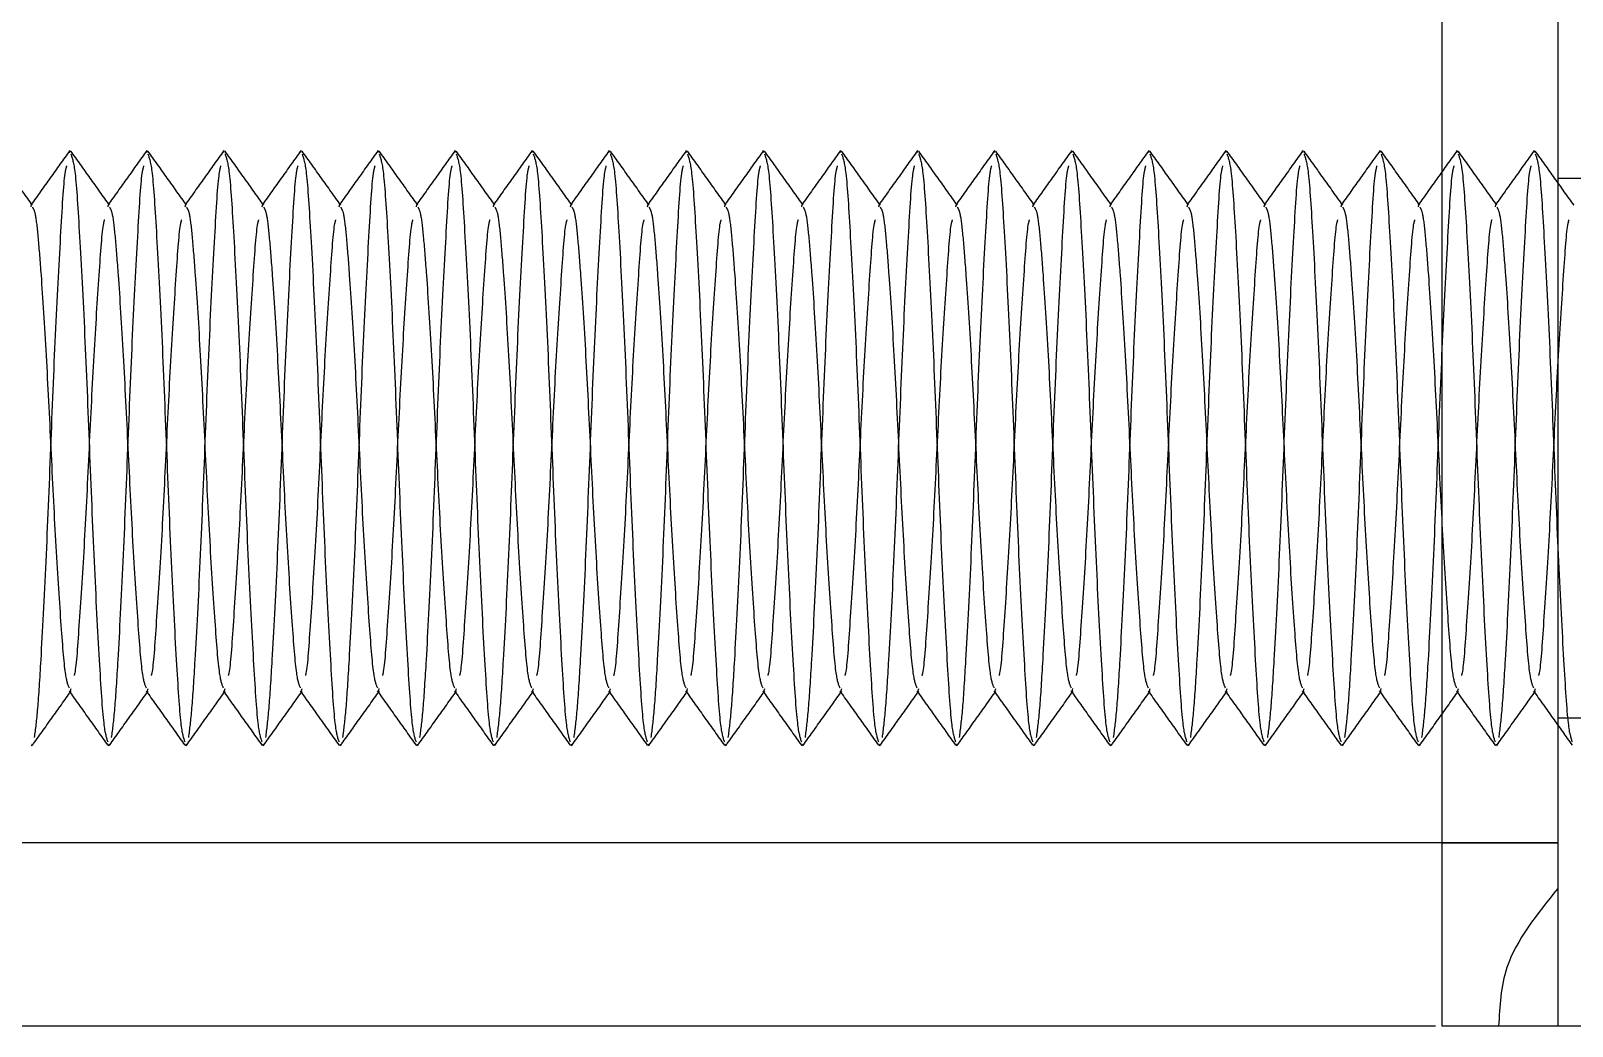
# Model space of a CAD drawing. Header units: metres. Extents: x 0 to 21025, y 0 to 14850.
# Drawn here: x 2880.57 to 2920.56, y 9008.52 to 9034.35 of the extents above; entities that cross this region are included whole.
import ezdxf

# ---------------------------------------------------------------- set-up
doc = ezdxf.new("R2010")
doc.units = ezdxf.units.M
doc.header["$LTSCALE"] = 25
doc.linetypes.add('HIDDEN2', pattern=[4.7625, 3.175, -1.5875])
doc.layers.add('SL4', color=4, linetype='Continuous')
doc.layers.add('ST1', color=7, linetype='HIDDEN2')

msp = doc.modelspace()

# ---------------------------------------------------------------- linework, layer by layer
at = {"layer": 'SL4'}
for p, q in [((2920.193, 9040.269), (2920.193, 9008.519)), ((2917.193, 9013.276), (2917.193, 9035.506)), ((2917.193, 9013.276), (2625.435, 9013.276)), ((2917.193, 9013.276), (2920.193, 9013.276)), ((2917.193, 9008.519), (2917.193, 9013.276)), ((2920.193, 9012.093), (2920.193, 9008.519)), ((2917.018, 9008.519), (2630.193, 9008.519)), ((2920.193, 9008.519), (2918.656, 9008.519)), ((2926.543, 9008.519), (2920.193, 9008.519))]:
    msp.add_line(p, q, dxfattribs=at)
for points, knots in [([(2920.193, 9012.093), (2919.653, 9011.427), (2918.747, 9010.309), (2918.682, 9009.034), (2918.656, 9008.519)], [0, 0, 0, 0, 0.595978, 1, 1, 1, 1]), ([(2918.656, 9008.519), (2918.158, 9008.519), (2917.39, 9008.519), (2917.244, 9008.519), (2917.193, 9008.519)], [0, 0, 0, 0, 0.648144, 1, 1, 1, 1])]:
    msp.add_open_spline(points, degree=3, knots=knots, dxfattribs=at)
at = {"layer": 'ST1'}
for p, q in [((2881.575, 9031.189), (2881.587, 9031.246)), ((2883.575, 9031.189), (2883.587, 9031.246)), ((2885.575, 9031.189), (2885.587, 9031.246)), ((2887.575, 9031.189), (2887.587, 9031.246)), ((2889.575, 9031.189), (2889.587, 9031.246)), ((2891.575, 9031.189), (2891.587, 9031.246)), ((2893.575, 9031.189), (2893.587, 9031.246)), ((2895.575, 9031.189), (2895.587, 9031.246)), ((2897.575, 9031.189), (2897.587, 9031.246)), ((2899.575, 9031.189), (2899.587, 9031.246)), ((2901.575, 9031.189), (2901.587, 9031.246)), ((2903.575, 9031.189), (2903.587, 9031.246)), ((2905.575, 9031.189), (2905.587, 9031.246)), ((2907.575, 9031.189), (2907.587, 9031.246)), ((2909.575, 9031.189), (2909.587, 9031.246)), ((2911.575, 9031.189), (2911.587, 9031.246)), ((2913.575, 9031.189), (2913.587, 9031.246)), ((2915.575, 9031.189), (2915.587, 9031.246)), ((2917.575, 9031.189), (2917.587, 9031.246)), ((2919.575, 9031.189), (2919.587, 9031.246)), ((2926.543, 9030.519), (2920.193, 9030.519)), ((2880.573, 9029.786), (2880.587, 9029.84)), ((2882.573, 9029.786), (2882.587, 9029.84)), ((2884.573, 9029.786), (2884.587, 9029.84)), ((2886.573, 9029.786), (2886.587, 9029.84)), ((2888.573, 9029.786), (2888.587, 9029.84)), ((2890.573, 9029.786), (2890.587, 9029.84)), ((2892.573, 9029.786), (2892.587, 9029.84)), ((2894.573, 9029.786), (2894.587, 9029.84)), ((2896.573, 9029.786), (2896.587, 9029.84)), ((2898.573, 9029.786), (2898.587, 9029.84)), ((2900.573, 9029.786), (2900.587, 9029.84)), ((2902.573, 9029.786), (2902.587, 9029.84)), ((2904.573, 9029.786), (2904.587, 9029.84)), ((2906.573, 9029.786), (2906.587, 9029.84)), ((2908.573, 9029.786), (2908.587, 9029.84)), ((2910.573, 9029.786), (2910.587, 9029.84)), ((2912.573, 9029.786), (2912.587, 9029.84)), ((2914.573, 9029.786), (2914.587, 9029.84)), ((2916.573, 9029.786), (2916.587, 9029.84)), ((2918.573, 9029.786), (2918.587, 9029.84)), ((2881.587, 9017.197), (2881.611, 9017.286)), ((2883.587, 9017.197), (2883.611, 9017.286)), ((2885.587, 9017.197), (2885.611, 9017.286)), ((2887.587, 9017.197), (2887.611, 9017.286)), ((2889.587, 9017.197), (2889.611, 9017.286)), ((2891.587, 9017.197), (2891.611, 9017.286)), ((2893.587, 9017.197), (2893.611, 9017.286)), ((2895.587, 9017.197), (2895.611, 9017.286)), ((2897.587, 9017.197), (2897.611, 9017.286)), ((2899.587, 9017.197), (2899.611, 9017.286)), ((2901.587, 9017.197), (2901.611, 9017.286)), ((2903.587, 9017.197), (2903.611, 9017.286)), ((2905.587, 9017.197), (2905.611, 9017.286)), ((2907.587, 9017.197), (2907.611, 9017.286)), ((2909.587, 9017.197), (2909.611, 9017.286)), ((2911.587, 9017.197), (2911.611, 9017.286)), ((2913.587, 9017.197), (2913.611, 9017.286)), ((2915.587, 9017.197), (2915.611, 9017.286)), ((2917.587, 9017.197), (2917.611, 9017.286)), ((2919.587, 9017.197), (2919.611, 9017.286)), ((2920.193, 9016.519), (2926.543, 9016.519)), ((2880.587, 9015.791), (2880.609, 9015.85)), ((2882.587, 9015.791), (2882.609, 9015.85)), ((2884.587, 9015.791), (2884.609, 9015.85)), ((2886.587, 9015.791), (2886.609, 9015.85)), ((2888.587, 9015.791), (2888.609, 9015.85)), ((2890.587, 9015.791), (2890.609, 9015.85)), ((2892.587, 9015.791), (2892.609, 9015.85)), ((2894.587, 9015.791), (2894.609, 9015.85)), ((2896.587, 9015.791), (2896.609, 9015.85)), ((2898.587, 9015.791), (2898.609, 9015.85)), ((2900.587, 9015.791), (2900.609, 9015.85)), ((2902.587, 9015.791), (2902.609, 9015.85)), ((2904.587, 9015.791), (2904.609, 9015.85)), ((2906.587, 9015.791), (2906.609, 9015.85)), ((2908.587, 9015.791), (2908.609, 9015.85)), ((2910.587, 9015.791), (2910.609, 9015.85)), ((2912.587, 9015.791), (2912.609, 9015.85)), ((2914.587, 9015.791), (2914.609, 9015.85)), ((2916.587, 9015.791), (2916.609, 9015.85)), ((2918.587, 9015.791), (2918.609, 9015.85)), ((2920.193, 9013.276), (2625.435, 9013.276)), ((2920.193, 9013.276), (2917.193, 9013.276))]:
    msp.add_line(p, q, dxfattribs=at)
for points, knots in [([(2880.612, 9029.823), (2880.445, 9030.058), (2880.109, 9030.528), (2879.775, 9030.997), (2879.607, 9031.232)], [0, 0, 0, 0, 0.499908, 1, 1, 1, 1]), ([(2881.575, 9031.241), (2881.408, 9031.006), (2881.074, 9030.537), (2880.739, 9030.068), (2880.572, 9029.833)], [0, 0, 0, 0, 0.5000327, 1, 1, 1, 1]), ([(2882.612, 9029.823), (2882.445, 9030.058), (2882.109, 9030.528), (2881.775, 9030.997), (2881.607, 9031.232)], [0, 0, 0, 0, 0.499908, 1, 1, 1, 1]), ([(2881.607, 9031.155), (2881.644, 9031.049), (2881.724, 9030.823), (2881.831, 9029.101), (2881.967, 9026.562), (2882.087, 9023.519), (2882.208, 9020.475), (2882.344, 9017.937), (2882.45, 9016.227), (2882.528, 9016.001), (2882.564, 9015.898)], [0, 0, 0, 0, 0.111758, 0.239388, 0.372264, 0.501747, 0.63123, 0.764106, 0.891736, 1, 1, 1, 1]), ([(2883.575, 9031.241), (2883.408, 9031.006), (2883.074, 9030.537), (2882.739, 9030.068), (2882.572, 9029.833)], [0, 0, 0, 0, 0.500033, 1, 1, 1, 1]), ([(2884.612, 9029.823), (2884.445, 9030.058), (2884.109, 9030.528), (2883.775, 9030.997), (2883.607, 9031.232)], [0, 0, 0, 0, 0.499908, 1, 1, 1, 1]), ([(2883.607, 9031.155), (2883.644, 9031.049), (2883.724, 9030.823), (2883.831, 9029.101), (2883.967, 9026.562), (2884.087, 9023.519), (2884.208, 9020.475), (2884.344, 9017.937), (2884.45, 9016.227), (2884.528, 9016.001), (2884.564, 9015.898)], [0, 0, 0, 0, 0.111758, 0.239388, 0.372264, 0.501747, 0.63123, 0.764106, 0.891736, 1, 1, 1, 1]), ([(2885.575, 9031.241), (2885.408, 9031.006), (2885.074, 9030.537), (2884.739, 9030.068), (2884.572, 9029.833)], [0, 0, 0, 0, 0.500033, 1, 1, 1, 1]), ([(2886.612, 9029.823), (2886.445, 9030.058), (2886.109, 9030.528), (2885.775, 9030.997), (2885.607, 9031.232)], [0, 0, 0, 0, 0.499908, 1, 1, 1, 1]), ([(2885.607, 9031.155), (2885.644, 9031.049), (2885.724, 9030.823), (2885.831, 9029.101), (2885.967, 9026.562), (2886.087, 9023.519), (2886.208, 9020.475), (2886.344, 9017.937), (2886.45, 9016.227), (2886.528, 9016.001), (2886.564, 9015.898)], [0, 0, 0, 0, 0.111758, 0.239388, 0.372264, 0.501747, 0.63123, 0.764106, 0.891736, 1, 1, 1, 1]), ([(2887.575, 9031.241), (2887.408, 9031.006), (2887.074, 9030.537), (2886.739, 9030.068), (2886.572, 9029.833)], [0, 0, 0, 0, 0.5000327, 1, 1, 1, 1]), ([(2888.612, 9029.823), (2888.445, 9030.058), (2888.109, 9030.528), (2887.775, 9030.997), (2887.607, 9031.232)], [0, 0, 0, 0, 0.499908, 1, 1, 1, 1]), ([(2887.607, 9031.155), (2887.644, 9031.049), (2887.724, 9030.823), (2887.831, 9029.101), (2887.967, 9026.562), (2888.087, 9023.519), (2888.208, 9020.475), (2888.344, 9017.937), (2888.45, 9016.227), (2888.528, 9016.001), (2888.564, 9015.898)], [0, 0, 0, 0, 0.111758, 0.239388, 0.372264, 0.501747, 0.63123, 0.764106, 0.891736, 1, 1, 1, 1]), ([(2889.575, 9031.241), (2889.408, 9031.006), (2889.074, 9030.537), (2888.739, 9030.068), (2888.572, 9029.833)], [0, 0, 0, 0, 0.500033, 1, 1, 1, 1]), ([(2890.612, 9029.823), (2890.445, 9030.058), (2890.109, 9030.528), (2889.775, 9030.997), (2889.607, 9031.232)], [0, 0, 0, 0, 0.499908, 1, 1, 1, 1]), ([(2889.607, 9031.155), (2889.644, 9031.049), (2889.724, 9030.823), (2889.831, 9029.101), (2889.967, 9026.562), (2890.087, 9023.519), (2890.208, 9020.475), (2890.344, 9017.937), (2890.45, 9016.227), (2890.528, 9016.001), (2890.564, 9015.898)], [0, 0, 0, 0, 0.111758, 0.239388, 0.372264, 0.501747, 0.63123, 0.764106, 0.891736, 1, 1, 1, 1]), ([(2891.575, 9031.241), (2891.408, 9031.006), (2891.074, 9030.537), (2890.739, 9030.068), (2890.572, 9029.833)], [0, 0, 0, 0, 0.500033, 1, 1, 1, 1]), ([(2892.612, 9029.823), (2892.445, 9030.058), (2892.109, 9030.528), (2891.775, 9030.997), (2891.607, 9031.232)], [0, 0, 0, 0, 0.499908, 1, 1, 1, 1]), ([(2891.607, 9031.155), (2891.644, 9031.049), (2891.724, 9030.823), (2891.831, 9029.101), (2891.967, 9026.562), (2892.087, 9023.519), (2892.208, 9020.475), (2892.344, 9017.937), (2892.45, 9016.227), (2892.528, 9016.001), (2892.564, 9015.898)], [0, 0, 0, 0, 0.111758, 0.239388, 0.372264, 0.501747, 0.63123, 0.764106, 0.891736, 1, 1, 1, 1]), ([(2893.575, 9031.241), (2893.408, 9031.006), (2893.074, 9030.537), (2892.739, 9030.068), (2892.572, 9029.833)], [0, 0, 0, 0, 0.5000327, 1, 1, 1, 1]), ([(2894.612, 9029.823), (2894.445, 9030.058), (2894.109, 9030.528), (2893.775, 9030.997), (2893.607, 9031.232)], [0, 0, 0, 0, 0.499908, 1, 1, 1, 1]), ([(2893.607, 9031.155), (2893.644, 9031.049), (2893.724, 9030.823), (2893.831, 9029.101), (2893.967, 9026.562), (2894.087, 9023.519), (2894.208, 9020.475), (2894.344, 9017.937), (2894.45, 9016.227), (2894.528, 9016.001), (2894.564, 9015.898)], [0, 0, 0, 0, 0.111758, 0.239388, 0.372264, 0.501747, 0.63123, 0.764106, 0.891736, 1, 1, 1, 1]), ([(2895.575, 9031.241), (2895.408, 9031.006), (2895.074, 9030.537), (2894.739, 9030.068), (2894.572, 9029.833)], [0, 0, 0, 0, 0.500033, 1, 1, 1, 1]), ([(2896.612, 9029.823), (2896.445, 9030.058), (2896.109, 9030.528), (2895.775, 9030.997), (2895.607, 9031.232)], [0, 0, 0, 0, 0.499908, 1, 1, 1, 1]), ([(2895.607, 9031.155), (2895.644, 9031.049), (2895.724, 9030.823), (2895.831, 9029.101), (2895.967, 9026.562), (2896.087, 9023.519), (2896.208, 9020.475), (2896.344, 9017.937), (2896.45, 9016.227), (2896.528, 9016.001), (2896.564, 9015.898)], [0, 0, 0, 0, 0.111758, 0.239388, 0.372264, 0.501747, 0.63123, 0.764106, 0.891736, 1, 1, 1, 1]), ([(2897.575, 9031.241), (2897.408, 9031.006), (2897.074, 9030.537), (2896.739, 9030.068), (2896.572, 9029.833)], [0, 0, 0, 0, 0.500033, 1, 1, 1, 1]), ([(2898.612, 9029.823), (2898.445, 9030.058), (2898.109, 9030.528), (2897.775, 9030.997), (2897.607, 9031.232)], [0, 0, 0, 0, 0.499908, 1, 1, 1, 1]), ([(2897.607, 9031.155), (2897.644, 9031.049), (2897.724, 9030.823), (2897.831, 9029.101), (2897.967, 9026.562), (2898.087, 9023.519), (2898.208, 9020.475), (2898.344, 9017.937), (2898.45, 9016.227), (2898.528, 9016.001), (2898.564, 9015.898)], [0, 0, 0, 0, 0.111758, 0.239388, 0.372264, 0.501747, 0.63123, 0.764106, 0.891736, 1, 1, 1, 1]), ([(2899.575, 9031.241), (2899.408, 9031.006), (2899.074, 9030.537), (2898.739, 9030.068), (2898.572, 9029.833)], [0, 0, 0, 0, 0.5000327, 1, 1, 1, 1]), ([(2900.612, 9029.823), (2900.445, 9030.058), (2900.109, 9030.528), (2899.775, 9030.997), (2899.607, 9031.232)], [0, 0, 0, 0, 0.499908, 1, 1, 1, 1]), ([(2899.607, 9031.155), (2899.644, 9031.049), (2899.724, 9030.823), (2899.831, 9029.101), (2899.967, 9026.562), (2900.087, 9023.519), (2900.208, 9020.475), (2900.344, 9017.937), (2900.45, 9016.227), (2900.528, 9016.001), (2900.564, 9015.898)], [0, 0, 0, 0, 0.111758, 0.239388, 0.372264, 0.501747, 0.63123, 0.764106, 0.891736, 1, 1, 1, 1]), ([(2901.575, 9031.241), (2901.408, 9031.006), (2901.074, 9030.537), (2900.739, 9030.068), (2900.572, 9029.833)], [0, 0, 0, 0, 0.500033, 1, 1, 1, 1]), ([(2902.612, 9029.823), (2902.445, 9030.058), (2902.109, 9030.528), (2901.775, 9030.997), (2901.607, 9031.232)], [0, 0, 0, 0, 0.499908, 1, 1, 1, 1]), ([(2901.607, 9031.155), (2901.644, 9031.049), (2901.724, 9030.823), (2901.831, 9029.101), (2901.967, 9026.562), (2902.087, 9023.519), (2902.208, 9020.475), (2902.344, 9017.937), (2902.45, 9016.227), (2902.528, 9016.001), (2902.564, 9015.898)], [0, 0, 0, 0, 0.111758, 0.239388, 0.372264, 0.501747, 0.63123, 0.764106, 0.891736, 1, 1, 1, 1]), ([(2903.575, 9031.241), (2903.408, 9031.006), (2903.074, 9030.537), (2902.739, 9030.068), (2902.572, 9029.833)], [0, 0, 0, 0, 0.500033, 1, 1, 1, 1]), ([(2904.612, 9029.823), (2904.445, 9030.058), (2904.109, 9030.528), (2903.775, 9030.997), (2903.607, 9031.232)], [0, 0, 0, 0, 0.499908, 1, 1, 1, 1]), ([(2903.607, 9031.155), (2903.644, 9031.049), (2903.724, 9030.823), (2903.831, 9029.101), (2903.967, 9026.562), (2904.087, 9023.519), (2904.208, 9020.475), (2904.344, 9017.937), (2904.45, 9016.227), (2904.528, 9016.001), (2904.564, 9015.898)], [0, 0, 0, 0, 0.111758, 0.239388, 0.372264, 0.501747, 0.63123, 0.764106, 0.891736, 1, 1, 1, 1]), ([(2905.575, 9031.241), (2905.408, 9031.006), (2905.074, 9030.537), (2904.739, 9030.068), (2904.572, 9029.833)], [0, 0, 0, 0, 0.5000327, 1, 1, 1, 1]), ([(2906.612, 9029.823), (2906.445, 9030.058), (2906.109, 9030.528), (2905.775, 9030.997), (2905.607, 9031.232)], [0, 0, 0, 0, 0.4999079, 1, 1, 1, 1]), ([(2905.607, 9031.155), (2905.644, 9031.049), (2905.724, 9030.823), (2905.831, 9029.101), (2905.967, 9026.562), (2906.087, 9023.519), (2906.208, 9020.475), (2906.344, 9017.937), (2906.45, 9016.227), (2906.528, 9016.001), (2906.564, 9015.898)], [0, 0, 0, 0, 0.111758, 0.239388, 0.372264, 0.501747, 0.63123, 0.764106, 0.891736, 1, 1, 1, 1]), ([(2907.575, 9031.241), (2907.408, 9031.006), (2907.074, 9030.537), (2906.739, 9030.068), (2906.572, 9029.833)], [0, 0, 0, 0, 0.500033, 1, 1, 1, 1]), ([(2908.612, 9029.823), (2908.445, 9030.058), (2908.109, 9030.528), (2907.775, 9030.997), (2907.607, 9031.232)], [0, 0, 0, 0, 0.499908, 1, 1, 1, 1]), ([(2907.607, 9031.155), (2907.644, 9031.049), (2907.724, 9030.823), (2907.831, 9029.101), (2907.967, 9026.562), (2908.087, 9023.519), (2908.208, 9020.475), (2908.344, 9017.937), (2908.45, 9016.227), (2908.528, 9016.001), (2908.564, 9015.898)], [0, 0, 0, 0, 0.111758, 0.239388, 0.372264, 0.501747, 0.63123, 0.764106, 0.891736, 1, 1, 1, 1]), ([(2909.575, 9031.241), (2909.408, 9031.006), (2909.074, 9030.537), (2908.739, 9030.068), (2908.572, 9029.833)], [0, 0, 0, 0, 0.5000327, 1, 1, 1, 1]), ([(2910.612, 9029.823), (2910.445, 9030.058), (2910.109, 9030.528), (2909.775, 9030.997), (2909.607, 9031.232)], [0, 0, 0, 0, 0.4999079, 1, 1, 1, 1]), ([(2909.607, 9031.155), (2909.644, 9031.049), (2909.724, 9030.823), (2909.831, 9029.101), (2909.967, 9026.562), (2910.087, 9023.519), (2910.208, 9020.475), (2910.344, 9017.937), (2910.45, 9016.227), (2910.528, 9016.001), (2910.564, 9015.898)], [0, 0, 0, 0, 0.1117583, 0.2393882, 0.3722641, 0.5017472, 0.6312302, 0.7641061, 0.891736, 1, 1, 1, 1]), ([(2911.575, 9031.241), (2911.408, 9031.006), (2911.074, 9030.537), (2910.739, 9030.068), (2910.572, 9029.833)], [0, 0, 0, 0, 0.500033, 1, 1, 1, 1]), ([(2912.612, 9029.823), (2912.445, 9030.058), (2912.109, 9030.528), (2911.775, 9030.997), (2911.607, 9031.232)], [0, 0, 0, 0, 0.499908, 1, 1, 1, 1]), ([(2911.607, 9031.155), (2911.644, 9031.049), (2911.724, 9030.823), (2911.831, 9029.101), (2911.967, 9026.562), (2912.087, 9023.519), (2912.208, 9020.475), (2912.344, 9017.937), (2912.45, 9016.227), (2912.528, 9016.001), (2912.564, 9015.898)], [0, 0, 0, 0, 0.111758, 0.239388, 0.372264, 0.501747, 0.63123, 0.764106, 0.891736, 1, 1, 1, 1]), ([(2913.575, 9031.241), (2913.408, 9031.006), (2913.074, 9030.537), (2912.739, 9030.068), (2912.572, 9029.833)], [0, 0, 0, 0, 0.5000327, 1, 1, 1, 1]), ([(2914.612, 9029.823), (2914.445, 9030.058), (2914.109, 9030.528), (2913.775, 9030.997), (2913.607, 9031.232)], [0, 0, 0, 0, 0.499908, 1, 1, 1, 1]), ([(2913.607, 9031.155), (2913.644, 9031.049), (2913.724, 9030.823), (2913.831, 9029.101), (2913.967, 9026.562), (2914.087, 9023.519), (2914.208, 9020.475), (2914.344, 9017.937), (2914.45, 9016.227), (2914.528, 9016.001), (2914.564, 9015.898)], [0, 0, 0, 0, 0.111758, 0.239388, 0.372264, 0.501747, 0.63123, 0.764106, 0.891736, 1, 1, 1, 1]), ([(2915.575, 9031.241), (2915.408, 9031.006), (2915.074, 9030.537), (2914.739, 9030.068), (2914.572, 9029.833)], [0, 0, 0, 0, 0.500033, 1, 1, 1, 1]), ([(2916.612, 9029.823), (2916.445, 9030.058), (2916.109, 9030.528), (2915.775, 9030.997), (2915.607, 9031.232)], [0, 0, 0, 0, 0.499908, 1, 1, 1, 1]), ([(2915.607, 9031.155), (2915.644, 9031.049), (2915.724, 9030.823), (2915.831, 9029.101), (2915.967, 9026.562), (2916.087, 9023.519), (2916.208, 9020.475), (2916.344, 9017.937), (2916.45, 9016.227), (2916.528, 9016.001), (2916.564, 9015.898)], [0, 0, 0, 0, 0.111758, 0.239388, 0.372264, 0.501747, 0.63123, 0.764106, 0.891736, 1, 1, 1, 1]), ([(2917.575, 9031.241), (2917.408, 9031.006), (2917.074, 9030.537), (2916.739, 9030.068), (2916.572, 9029.833)], [0, 0, 0, 0, 0.5000327, 1, 1, 1, 1]), ([(2918.612, 9029.823), (2918.445, 9030.058), (2918.109, 9030.528), (2917.775, 9030.997), (2917.607, 9031.232)], [0, 0, 0, 0, 0.499908, 1, 1, 1, 1]), ([(2917.607, 9031.155), (2917.644, 9031.049), (2917.724, 9030.823), (2917.831, 9029.101), (2917.967, 9026.562), (2918.087, 9023.519), (2918.208, 9020.475), (2918.344, 9017.937), (2918.45, 9016.227), (2918.528, 9016.001), (2918.564, 9015.898)], [0, 0, 0, 0, 0.111758, 0.239388, 0.372264, 0.501747, 0.63123, 0.764106, 0.891736, 1, 1, 1, 1]), ([(2919.575, 9031.241), (2919.408, 9031.006), (2919.074, 9030.537), (2918.739, 9030.068), (2918.572, 9029.833)], [0, 0, 0, 0, 0.500033, 1, 1, 1, 1]), ([(2920.612, 9029.823), (2920.445, 9030.058), (2920.109, 9030.528), (2919.775, 9030.997), (2919.607, 9031.232)], [0, 0, 0, 0, 0.499908, 1, 1, 1, 1]), ([(2919.607, 9031.155), (2919.644, 9031.049), (2919.724, 9030.823), (2919.831, 9029.101), (2919.967, 9026.562), (2920.087, 9023.519), (2920.208, 9020.475), (2920.344, 9017.937), (2920.45, 9016.227), (2920.528, 9016.001), (2920.564, 9015.898)], [0, 0, 0, 0, 0.111758, 0.239388, 0.372264, 0.501747, 0.63123, 0.764106, 0.891736, 1, 1, 1, 1]), ([(2880.666, 9016.009), (2880.694, 9016.228), (2880.751, 9016.666), (2880.844, 9018.17), (2880.967, 9020.479), (2881.087, 9023.516), (2881.208, 9026.57), (2881.345, 9029.071), (2881.431, 9030.589), (2881.487, 9030.794), (2881.502, 9030.847)], [0, 0, 0, 0, 0.103388, 0.206233, 0.357671, 0.505243, 0.652814, 0.804253, 0.949712, 1, 1, 1, 1]), ([(2882.666, 9016.009), (2882.694, 9016.228), (2882.751, 9016.666), (2882.844, 9018.17), (2882.967, 9020.479), (2883.087, 9023.516), (2883.208, 9026.57), (2883.345, 9029.071), (2883.431, 9030.589), (2883.487, 9030.794), (2883.502, 9030.847)], [0, 0, 0, 0, 0.103388, 0.206233, 0.357671, 0.505243, 0.652814, 0.804253, 0.949712, 1, 1, 1, 1]), ([(2884.666, 9016.009), (2884.694, 9016.228), (2884.751, 9016.666), (2884.844, 9018.17), (2884.967, 9020.479), (2885.087, 9023.516), (2885.208, 9026.57), (2885.345, 9029.071), (2885.431, 9030.589), (2885.487, 9030.794), (2885.502, 9030.847)], [0, 0, 0, 0, 0.103388, 0.206233, 0.357671, 0.505243, 0.652814, 0.804253, 0.949712, 1, 1, 1, 1]), ([(2886.666, 9016.009), (2886.694, 9016.228), (2886.751, 9016.666), (2886.844, 9018.17), (2886.967, 9020.479), (2887.087, 9023.516), (2887.208, 9026.57), (2887.345, 9029.071), (2887.431, 9030.589), (2887.487, 9030.794), (2887.502, 9030.847)], [0, 0, 0, 0, 0.103388, 0.206233, 0.357671, 0.505243, 0.652814, 0.804253, 0.949712, 1, 1, 1, 1]), ([(2888.666, 9016.009), (2888.694, 9016.228), (2888.751, 9016.666), (2888.844, 9018.17), (2888.967, 9020.479), (2889.087, 9023.516), (2889.208, 9026.57), (2889.345, 9029.071), (2889.431, 9030.589), (2889.487, 9030.794), (2889.502, 9030.847)], [0, 0, 0, 0, 0.103388, 0.206233, 0.357671, 0.505243, 0.652814, 0.804253, 0.949712, 1, 1, 1, 1]), ([(2890.666, 9016.009), (2890.694, 9016.228), (2890.751, 9016.666), (2890.844, 9018.17), (2890.967, 9020.479), (2891.087, 9023.516), (2891.208, 9026.57), (2891.345, 9029.071), (2891.431, 9030.589), (2891.487, 9030.794), (2891.502, 9030.847)], [0, 0, 0, 0, 0.103388, 0.206233, 0.357671, 0.505243, 0.652814, 0.804253, 0.949712, 1, 1, 1, 1]), ([(2892.666, 9016.009), (2892.694, 9016.228), (2892.751, 9016.666), (2892.844, 9018.17), (2892.967, 9020.479), (2893.087, 9023.516), (2893.208, 9026.57), (2893.345, 9029.071), (2893.431, 9030.589), (2893.487, 9030.794), (2893.502, 9030.847)], [0, 0, 0, 0, 0.103388, 0.206233, 0.357671, 0.505243, 0.652814, 0.804253, 0.949712, 1, 1, 1, 1]), ([(2894.666, 9016.009), (2894.694, 9016.228), (2894.751, 9016.666), (2894.844, 9018.17), (2894.967, 9020.479), (2895.087, 9023.516), (2895.208, 9026.57), (2895.345, 9029.071), (2895.431, 9030.589), (2895.487, 9030.794), (2895.502, 9030.847)], [0, 0, 0, 0, 0.103388, 0.206233, 0.357671, 0.505243, 0.652814, 0.804253, 0.949712, 1, 1, 1, 1]), ([(2896.666, 9016.009), (2896.694, 9016.228), (2896.751, 9016.666), (2896.844, 9018.17), (2896.967, 9020.479), (2897.087, 9023.516), (2897.208, 9026.57), (2897.345, 9029.071), (2897.431, 9030.589), (2897.487, 9030.794), (2897.502, 9030.847)], [0, 0, 0, 0, 0.103388, 0.206233, 0.357671, 0.505243, 0.652814, 0.804253, 0.949712, 1, 1, 1, 1]), ([(2898.666, 9016.009), (2898.694, 9016.228), (2898.751, 9016.666), (2898.844, 9018.17), (2898.967, 9020.479), (2899.087, 9023.516), (2899.208, 9026.57), (2899.345, 9029.071), (2899.431, 9030.589), (2899.487, 9030.794), (2899.502, 9030.847)], [0, 0, 0, 0, 0.103388, 0.206233, 0.357671, 0.505243, 0.652814, 0.804253, 0.949712, 1, 1, 1, 1]), ([(2900.666, 9016.009), (2900.694, 9016.228), (2900.751, 9016.666), (2900.844, 9018.17), (2900.967, 9020.479), (2901.087, 9023.516), (2901.208, 9026.57), (2901.345, 9029.071), (2901.431, 9030.589), (2901.487, 9030.794), (2901.502, 9030.847)], [0, 0, 0, 0, 0.103388, 0.206233, 0.357671, 0.505243, 0.652814, 0.804253, 0.949712, 1, 1, 1, 1]), ([(2902.666, 9016.009), (2902.694, 9016.228), (2902.751, 9016.666), (2902.844, 9018.17), (2902.967, 9020.479), (2903.087, 9023.516), (2903.208, 9026.57), (2903.345, 9029.071), (2903.431, 9030.589), (2903.487, 9030.794), (2903.502, 9030.847)], [0, 0, 0, 0, 0.103388, 0.206233, 0.357671, 0.505243, 0.652814, 0.804253, 0.949712, 1, 1, 1, 1]), ([(2904.666, 9016.009), (2904.694, 9016.228), (2904.751, 9016.666), (2904.844, 9018.17), (2904.967, 9020.479), (2905.087, 9023.516), (2905.208, 9026.57), (2905.345, 9029.071), (2905.431, 9030.589), (2905.487, 9030.794), (2905.502, 9030.847)], [0, 0, 0, 0, 0.103388, 0.206233, 0.357671, 0.505243, 0.652814, 0.804253, 0.949712, 1, 1, 1, 1]), ([(2906.666, 9016.009), (2906.694, 9016.228), (2906.751, 9016.666), (2906.844, 9018.17), (2906.967, 9020.479), (2907.087, 9023.516), (2907.208, 9026.57), (2907.345, 9029.071), (2907.431, 9030.589), (2907.487, 9030.794), (2907.502, 9030.847)], [0, 0, 0, 0, 0.103388, 0.206233, 0.357671, 0.505243, 0.652814, 0.804253, 0.949712, 1, 1, 1, 1]), ([(2908.666, 9016.009), (2908.694, 9016.228), (2908.751, 9016.666), (2908.844, 9018.17), (2908.967, 9020.479), (2909.087, 9023.516), (2909.208, 9026.57), (2909.345, 9029.071), (2909.431, 9030.589), (2909.487, 9030.794), (2909.502, 9030.847)], [0, 0, 0, 0, 0.103388, 0.206233, 0.357671, 0.505243, 0.652814, 0.804253, 0.949712, 1, 1, 1, 1]), ([(2910.666, 9016.009), (2910.694, 9016.228), (2910.751, 9016.666), (2910.844, 9018.17), (2910.967, 9020.479), (2911.087, 9023.516), (2911.208, 9026.57), (2911.345, 9029.071), (2911.431, 9030.589), (2911.487, 9030.794), (2911.502, 9030.847)], [0, 0, 0, 0, 0.103388, 0.206233, 0.357671, 0.505243, 0.652814, 0.804253, 0.949712, 1, 1, 1, 1]), ([(2912.666, 9016.009), (2912.694, 9016.228), (2912.751, 9016.666), (2912.844, 9018.17), (2912.967, 9020.479), (2913.087, 9023.516), (2913.208, 9026.57), (2913.345, 9029.071), (2913.431, 9030.589), (2913.487, 9030.794), (2913.502, 9030.847)], [0, 0, 0, 0, 0.103388, 0.206233, 0.357671, 0.505243, 0.652814, 0.804253, 0.949712, 1, 1, 1, 1]), ([(2914.666, 9016.009), (2914.694, 9016.228), (2914.751, 9016.666), (2914.844, 9018.17), (2914.967, 9020.479), (2915.087, 9023.516), (2915.208, 9026.57), (2915.345, 9029.071), (2915.431, 9030.589), (2915.487, 9030.794), (2915.502, 9030.847)], [0, 0, 0, 0, 0.103388, 0.206233, 0.357671, 0.505243, 0.652814, 0.804253, 0.949712, 1, 1, 1, 1]), ([(2916.666, 9016.009), (2916.694, 9016.228), (2916.751, 9016.666), (2916.844, 9018.17), (2916.967, 9020.479), (2917.087, 9023.516), (2917.208, 9026.57), (2917.345, 9029.071), (2917.431, 9030.589), (2917.487, 9030.794), (2917.502, 9030.847)], [0, 0, 0, 0, 0.103388, 0.206233, 0.357671, 0.505243, 0.652814, 0.804253, 0.949712, 1, 1, 1, 1]), ([(2918.666, 9016.009), (2918.694, 9016.228), (2918.751, 9016.666), (2918.844, 9018.17), (2918.967, 9020.479), (2919.087, 9023.516), (2919.208, 9026.57), (2919.345, 9029.071), (2919.431, 9030.589), (2919.487, 9030.794), (2919.502, 9030.847)], [0, 0, 0, 0, 0.103388, 0.206233, 0.357671, 0.505243, 0.652814, 0.804253, 0.949712, 1, 1, 1, 1]), ([(2880.611, 9029.775), (2880.635, 9029.733), (2880.687, 9029.645), (2880.757, 9029.005), (2880.847, 9027.863), (2880.967, 9026.002), (2881.087, 9023.52), (2881.208, 9021.028), (2881.344, 9018.954), (2881.449, 9017.564), (2881.526, 9017.381), (2881.561, 9017.299)], [0, 0, 0, 0, 0.072607, 0.155069, 0.237884, 0.371691, 0.502076, 0.632461, 0.766268, 0.894784, 1, 1, 1, 1]), ([(2882.611, 9029.775), (2882.635, 9029.733), (2882.687, 9029.645), (2882.757, 9029.005), (2882.847, 9027.863), (2882.967, 9026.002), (2883.087, 9023.52), (2883.208, 9021.028), (2883.344, 9018.954), (2883.449, 9017.564), (2883.526, 9017.381), (2883.561, 9017.299)], [0, 0, 0, 0, 0.072607, 0.155069, 0.237884, 0.371691, 0.502076, 0.632461, 0.766268, 0.894784, 1, 1, 1, 1]), ([(2884.611, 9029.775), (2884.635, 9029.733), (2884.687, 9029.645), (2884.757, 9029.005), (2884.847, 9027.863), (2884.967, 9026.002), (2885.087, 9023.52), (2885.208, 9021.028), (2885.344, 9018.954), (2885.449, 9017.564), (2885.526, 9017.381), (2885.561, 9017.299)], [0, 0, 0, 0, 0.072607, 0.155069, 0.237884, 0.371691, 0.502076, 0.632461, 0.766268, 0.894784, 1, 1, 1, 1]), ([(2886.611, 9029.775), (2886.635, 9029.733), (2886.687, 9029.645), (2886.757, 9029.005), (2886.847, 9027.863), (2886.967, 9026.002), (2887.087, 9023.52), (2887.208, 9021.028), (2887.344, 9018.954), (2887.449, 9017.564), (2887.526, 9017.381), (2887.561, 9017.299)], [0, 0, 0, 0, 0.072607, 0.155069, 0.237884, 0.371691, 0.502076, 0.632461, 0.766268, 0.894784, 1, 1, 1, 1]), ([(2888.611, 9029.775), (2888.635, 9029.733), (2888.687, 9029.645), (2888.757, 9029.005), (2888.847, 9027.863), (2888.967, 9026.002), (2889.087, 9023.52), (2889.208, 9021.028), (2889.344, 9018.954), (2889.449, 9017.564), (2889.526, 9017.381), (2889.561, 9017.299)], [0, 0, 0, 0, 0.072607, 0.155069, 0.237884, 0.371691, 0.502076, 0.632461, 0.766268, 0.894784, 1, 1, 1, 1]), ([(2890.611, 9029.775), (2890.635, 9029.733), (2890.687, 9029.645), (2890.757, 9029.005), (2890.847, 9027.863), (2890.967, 9026.002), (2891.087, 9023.52), (2891.208, 9021.028), (2891.344, 9018.954), (2891.449, 9017.564), (2891.526, 9017.381), (2891.561, 9017.299)], [0, 0, 0, 0, 0.072607, 0.155069, 0.237884, 0.371691, 0.502076, 0.632461, 0.766268, 0.894784, 1, 1, 1, 1]), ([(2892.611, 9029.775), (2892.635, 9029.733), (2892.687, 9029.645), (2892.757, 9029.005), (2892.847, 9027.863), (2892.967, 9026.002), (2893.087, 9023.52), (2893.208, 9021.028), (2893.344, 9018.954), (2893.449, 9017.564), (2893.526, 9017.381), (2893.561, 9017.299)], [0, 0, 0, 0, 0.072607, 0.155069, 0.237884, 0.371691, 0.502076, 0.632461, 0.766268, 0.894784, 1, 1, 1, 1]), ([(2894.611, 9029.775), (2894.635, 9029.733), (2894.687, 9029.645), (2894.757, 9029.005), (2894.847, 9027.863), (2894.967, 9026.002), (2895.087, 9023.52), (2895.208, 9021.028), (2895.344, 9018.954), (2895.449, 9017.564), (2895.526, 9017.381), (2895.561, 9017.299)], [0, 0, 0, 0, 0.072607, 0.155069, 0.237884, 0.371691, 0.502076, 0.632461, 0.766268, 0.894784, 1, 1, 1, 1]), ([(2896.611, 9029.775), (2896.635, 9029.733), (2896.687, 9029.645), (2896.757, 9029.005), (2896.847, 9027.863), (2896.967, 9026.002), (2897.087, 9023.52), (2897.208, 9021.028), (2897.344, 9018.954), (2897.449, 9017.564), (2897.526, 9017.381), (2897.561, 9017.299)], [0, 0, 0, 0, 0.072607, 0.155069, 0.237884, 0.371691, 0.502076, 0.632461, 0.766268, 0.894784, 1, 1, 1, 1]), ([(2898.611, 9029.775), (2898.635, 9029.733), (2898.687, 9029.645), (2898.757, 9029.005), (2898.847, 9027.863), (2898.967, 9026.002), (2899.087, 9023.52), (2899.208, 9021.028), (2899.344, 9018.954), (2899.449, 9017.564), (2899.526, 9017.381), (2899.561, 9017.299)], [0, 0, 0, 0, 0.072607, 0.155069, 0.237884, 0.371691, 0.502076, 0.632461, 0.766268, 0.894784, 1, 1, 1, 1]), ([(2900.611, 9029.775), (2900.635, 9029.733), (2900.687, 9029.645), (2900.757, 9029.005), (2900.847, 9027.863), (2900.967, 9026.002), (2901.087, 9023.52), (2901.208, 9021.028), (2901.344, 9018.954), (2901.449, 9017.564), (2901.526, 9017.381), (2901.561, 9017.299)], [0, 0, 0, 0, 0.072607, 0.155069, 0.237884, 0.371691, 0.502076, 0.632461, 0.766268, 0.894784, 1, 1, 1, 1]), ([(2902.611, 9029.775), (2902.635, 9029.733), (2902.687, 9029.645), (2902.757, 9029.005), (2902.847, 9027.863), (2902.967, 9026.002), (2903.087, 9023.52), (2903.208, 9021.028), (2903.344, 9018.954), (2903.449, 9017.564), (2903.526, 9017.381), (2903.561, 9017.299)], [0, 0, 0, 0, 0.072607, 0.155069, 0.237884, 0.371691, 0.502076, 0.632461, 0.766268, 0.894784, 1, 1, 1, 1]), ([(2904.611, 9029.775), (2904.635, 9029.733), (2904.687, 9029.645), (2904.757, 9029.005), (2904.847, 9027.863), (2904.967, 9026.002), (2905.087, 9023.52), (2905.208, 9021.028), (2905.344, 9018.954), (2905.449, 9017.564), (2905.526, 9017.381), (2905.561, 9017.299)], [0, 0, 0, 0, 0.072607, 0.155069, 0.237884, 0.371691, 0.502076, 0.632461, 0.766268, 0.894784, 1, 1, 1, 1]), ([(2906.611, 9029.775), (2906.635, 9029.733), (2906.687, 9029.645), (2906.757, 9029.005), (2906.847, 9027.863), (2906.967, 9026.002), (2907.087, 9023.52), (2907.208, 9021.028), (2907.344, 9018.954), (2907.449, 9017.564), (2907.526, 9017.381), (2907.561, 9017.299)], [0, 0, 0, 0, 0.072607, 0.155069, 0.237884, 0.371691, 0.502076, 0.632461, 0.766268, 0.894784, 1, 1, 1, 1]), ([(2908.611, 9029.775), (2908.635, 9029.733), (2908.687, 9029.645), (2908.757, 9029.005), (2908.847, 9027.863), (2908.967, 9026.002), (2909.087, 9023.52), (2909.208, 9021.028), (2909.344, 9018.954), (2909.449, 9017.564), (2909.526, 9017.381), (2909.561, 9017.299)], [0, 0, 0, 0, 0.072607, 0.155069, 0.237884, 0.371691, 0.502076, 0.632461, 0.766268, 0.894784, 1, 1, 1, 1]), ([(2910.611, 9029.775), (2910.635, 9029.733), (2910.687, 9029.645), (2910.757, 9029.005), (2910.847, 9027.863), (2910.967, 9026.002), (2911.087, 9023.52), (2911.208, 9021.028), (2911.344, 9018.954), (2911.449, 9017.564), (2911.526, 9017.381), (2911.561, 9017.299)], [0, 0, 0, 0, 0.072607, 0.155069, 0.237884, 0.371691, 0.502076, 0.632461, 0.766268, 0.894784, 1, 1, 1, 1]), ([(2912.611, 9029.775), (2912.635, 9029.733), (2912.687, 9029.645), (2912.757, 9029.005), (2912.847, 9027.863), (2912.967, 9026.002), (2913.087, 9023.52), (2913.208, 9021.028), (2913.344, 9018.954), (2913.449, 9017.564), (2913.526, 9017.381), (2913.561, 9017.299)], [0, 0, 0, 0, 0.072607, 0.155069, 0.237884, 0.371691, 0.502076, 0.632461, 0.766268, 0.894784, 1, 1, 1, 1]), ([(2914.611, 9029.775), (2914.635, 9029.733), (2914.687, 9029.645), (2914.757, 9029.005), (2914.847, 9027.863), (2914.967, 9026.002), (2915.087, 9023.52), (2915.208, 9021.028), (2915.344, 9018.954), (2915.449, 9017.564), (2915.526, 9017.381), (2915.561, 9017.299)], [0, 0, 0, 0, 0.072607, 0.155069, 0.237884, 0.371691, 0.502076, 0.632461, 0.766268, 0.894784, 1, 1, 1, 1]), ([(2916.611, 9029.775), (2916.635, 9029.733), (2916.687, 9029.645), (2916.757, 9029.005), (2916.847, 9027.863), (2916.967, 9026.002), (2917.087, 9023.52), (2917.208, 9021.028), (2917.344, 9018.954), (2917.449, 9017.564), (2917.526, 9017.381), (2917.561, 9017.299)], [0, 0, 0, 0, 0.072607, 0.155069, 0.237884, 0.371691, 0.502076, 0.632461, 0.766268, 0.894784, 1, 1, 1, 1]), ([(2918.611, 9029.775), (2918.635, 9029.733), (2918.687, 9029.645), (2918.757, 9029.005), (2918.847, 9027.863), (2918.967, 9026.002), (2919.087, 9023.52), (2919.208, 9021.028), (2919.344, 9018.954), (2919.449, 9017.564), (2919.526, 9017.381), (2919.561, 9017.299)], [0, 0, 0, 0, 0.072607, 0.155069, 0.237884, 0.371691, 0.502076, 0.632461, 0.766268, 0.894784, 1, 1, 1, 1]), ([(2881.7, 9017.624), (2881.705, 9017.643), (2881.753, 9017.805), (2881.83, 9018.994), (2881.967, 9021.019), (2882.087, 9023.519), (2882.208, 9026.017), (2882.345, 9028.05), (2882.425, 9029.256), (2882.476, 9029.42), (2882.485, 9029.448)], [0, 0, 0, 0, 0.020732, 0.175704, 0.337058, 0.494284, 0.651511, 0.812864, 0.967837, 1, 1, 1, 1]), ([(2883.7, 9017.624), (2883.705, 9017.643), (2883.753, 9017.805), (2883.83, 9018.994), (2883.967, 9021.019), (2884.087, 9023.519), (2884.208, 9026.017), (2884.345, 9028.05), (2884.425, 9029.256), (2884.476, 9029.42), (2884.485, 9029.448)], [0, 0, 0, 0, 0.020732, 0.175704, 0.337058, 0.494284, 0.651511, 0.812864, 0.967837, 1, 1, 1, 1]), ([(2885.7, 9017.624), (2885.705, 9017.643), (2885.753, 9017.805), (2885.83, 9018.994), (2885.967, 9021.019), (2886.087, 9023.519), (2886.208, 9026.017), (2886.345, 9028.05), (2886.425, 9029.256), (2886.476, 9029.42), (2886.485, 9029.448)], [0, 0, 0, 0, 0.020732, 0.175704, 0.337058, 0.494284, 0.651511, 0.812864, 0.967837, 1, 1, 1, 1]), ([(2887.7, 9017.624), (2887.705, 9017.643), (2887.753, 9017.805), (2887.83, 9018.994), (2887.967, 9021.019), (2888.087, 9023.519), (2888.208, 9026.017), (2888.345, 9028.05), (2888.425, 9029.256), (2888.476, 9029.42), (2888.485, 9029.448)], [0, 0, 0, 0, 0.020732, 0.175704, 0.337058, 0.494284, 0.651511, 0.812864, 0.967837, 1, 1, 1, 1]), ([(2889.7, 9017.624), (2889.705, 9017.643), (2889.753, 9017.805), (2889.83, 9018.994), (2889.967, 9021.019), (2890.087, 9023.519), (2890.208, 9026.017), (2890.345, 9028.05), (2890.425, 9029.256), (2890.476, 9029.42), (2890.485, 9029.448)], [0, 0, 0, 0, 0.020732, 0.175704, 0.337058, 0.494284, 0.651511, 0.812864, 0.967837, 1, 1, 1, 1]), ([(2891.7, 9017.624), (2891.705, 9017.643), (2891.753, 9017.805), (2891.83, 9018.994), (2891.967, 9021.019), (2892.087, 9023.519), (2892.208, 9026.017), (2892.345, 9028.05), (2892.425, 9029.256), (2892.476, 9029.42), (2892.485, 9029.448)], [0, 0, 0, 0, 0.020732, 0.175704, 0.337058, 0.494284, 0.651511, 0.812864, 0.967837, 1, 1, 1, 1]), ([(2893.7, 9017.624), (2893.705, 9017.643), (2893.753, 9017.805), (2893.83, 9018.994), (2893.967, 9021.019), (2894.087, 9023.519), (2894.208, 9026.017), (2894.345, 9028.05), (2894.425, 9029.256), (2894.476, 9029.42), (2894.485, 9029.448)], [0, 0, 0, 0, 0.020732, 0.175704, 0.337058, 0.494284, 0.651511, 0.812864, 0.967837, 1, 1, 1, 1]), ([(2895.7, 9017.624), (2895.705, 9017.643), (2895.753, 9017.805), (2895.83, 9018.994), (2895.967, 9021.019), (2896.087, 9023.519), (2896.208, 9026.017), (2896.345, 9028.05), (2896.425, 9029.256), (2896.476, 9029.42), (2896.485, 9029.448)], [0, 0, 0, 0, 0.020732, 0.175704, 0.337058, 0.494284, 0.651511, 0.812864, 0.967837, 1, 1, 1, 1]), ([(2897.7, 9017.624), (2897.705, 9017.643), (2897.753, 9017.805), (2897.83, 9018.994), (2897.967, 9021.019), (2898.087, 9023.519), (2898.208, 9026.017), (2898.345, 9028.05), (2898.425, 9029.256), (2898.476, 9029.42), (2898.485, 9029.448)], [0, 0, 0, 0, 0.020732, 0.175704, 0.337058, 0.494284, 0.651511, 0.812864, 0.967837, 1, 1, 1, 1]), ([(2899.7, 9017.624), (2899.705, 9017.643), (2899.753, 9017.805), (2899.83, 9018.994), (2899.967, 9021.019), (2900.087, 9023.519), (2900.208, 9026.017), (2900.345, 9028.05), (2900.425, 9029.256), (2900.476, 9029.42), (2900.485, 9029.448)], [0, 0, 0, 0, 0.020732, 0.175704, 0.337058, 0.494284, 0.651511, 0.812864, 0.967837, 1, 1, 1, 1]), ([(2901.7, 9017.624), (2901.705, 9017.643), (2901.753, 9017.805), (2901.83, 9018.994), (2901.967, 9021.019), (2902.087, 9023.519), (2902.208, 9026.017), (2902.345, 9028.05), (2902.425, 9029.256), (2902.476, 9029.42), (2902.485, 9029.448)], [0, 0, 0, 0, 0.020732, 0.175704, 0.337058, 0.494284, 0.651511, 0.812864, 0.967837, 1, 1, 1, 1]), ([(2903.7, 9017.624), (2903.705, 9017.643), (2903.753, 9017.805), (2903.83, 9018.994), (2903.967, 9021.019), (2904.087, 9023.519), (2904.208, 9026.017), (2904.345, 9028.05), (2904.425, 9029.256), (2904.476, 9029.42), (2904.485, 9029.448)], [0, 0, 0, 0, 0.020732, 0.175704, 0.337058, 0.494284, 0.651511, 0.812864, 0.967837, 1, 1, 1, 1]), ([(2905.7, 9017.624), (2905.705, 9017.643), (2905.753, 9017.805), (2905.83, 9018.994), (2905.967, 9021.019), (2906.087, 9023.519), (2906.208, 9026.017), (2906.345, 9028.05), (2906.425, 9029.256), (2906.476, 9029.42), (2906.485, 9029.448)], [0, 0, 0, 0, 0.020732, 0.175704, 0.337058, 0.494284, 0.651511, 0.812864, 0.967837, 1, 1, 1, 1]), ([(2907.7, 9017.624), (2907.705, 9017.643), (2907.753, 9017.805), (2907.83, 9018.994), (2907.967, 9021.019), (2908.087, 9023.519), (2908.208, 9026.017), (2908.345, 9028.05), (2908.425, 9029.256), (2908.476, 9029.42), (2908.485, 9029.448)], [0, 0, 0, 0, 0.020732, 0.175704, 0.337058, 0.494284, 0.651511, 0.812864, 0.967837, 1, 1, 1, 1]), ([(2909.7, 9017.624), (2909.705, 9017.643), (2909.753, 9017.805), (2909.83, 9018.994), (2909.967, 9021.019), (2910.087, 9023.519), (2910.208, 9026.017), (2910.345, 9028.05), (2910.425, 9029.256), (2910.476, 9029.42), (2910.485, 9029.448)], [0, 0, 0, 0, 0.020732, 0.175704, 0.337058, 0.494284, 0.651511, 0.812864, 0.967837, 1, 1, 1, 1]), ([(2911.7, 9017.624), (2911.705, 9017.643), (2911.753, 9017.805), (2911.83, 9018.994), (2911.967, 9021.019), (2912.087, 9023.519), (2912.208, 9026.017), (2912.345, 9028.05), (2912.425, 9029.256), (2912.476, 9029.42), (2912.485, 9029.448)], [0, 0, 0, 0, 0.020732, 0.175704, 0.337058, 0.494284, 0.651511, 0.812864, 0.967837, 1, 1, 1, 1]), ([(2913.7, 9017.624), (2913.705, 9017.643), (2913.753, 9017.805), (2913.83, 9018.994), (2913.967, 9021.019), (2914.087, 9023.519), (2914.208, 9026.017), (2914.345, 9028.05), (2914.425, 9029.256), (2914.476, 9029.42), (2914.485, 9029.448)], [0, 0, 0, 0, 0.0207322, 0.1757045, 0.337058, 0.4942844, 0.6515107, 0.8128643, 0.9678366, 1, 1, 1, 1]), ([(2915.7, 9017.624), (2915.705, 9017.643), (2915.753, 9017.805), (2915.83, 9018.994), (2915.967, 9021.019), (2916.087, 9023.519), (2916.208, 9026.017), (2916.345, 9028.05), (2916.425, 9029.256), (2916.476, 9029.42), (2916.485, 9029.448)], [0, 0, 0, 0, 0.020732, 0.175704, 0.337058, 0.494284, 0.651511, 0.812864, 0.967837, 1, 1, 1, 1]), ([(2917.7, 9017.624), (2917.705, 9017.643), (2917.753, 9017.805), (2917.83, 9018.994), (2917.967, 9021.019), (2918.087, 9023.519), (2918.208, 9026.017), (2918.345, 9028.05), (2918.425, 9029.256), (2918.476, 9029.42), (2918.485, 9029.448)], [0, 0, 0, 0, 0.020732, 0.175704, 0.337058, 0.494284, 0.651511, 0.812864, 0.967837, 1, 1, 1, 1]), ([(2919.7, 9017.624), (2919.705, 9017.643), (2919.753, 9017.805), (2919.83, 9018.994), (2919.967, 9021.019), (2920.087, 9023.519), (2920.208, 9026.017), (2920.345, 9028.05), (2920.425, 9029.256), (2920.476, 9029.42), (2920.485, 9029.448)], [0, 0, 0, 0, 0.020732, 0.175704, 0.337058, 0.494284, 0.651511, 0.812864, 0.967837, 1, 1, 1, 1]), ([(2880.609, 9015.807), (2880.776, 9016.042), (2881.11, 9016.511), (2881.445, 9016.98), (2881.612, 9017.214)], [0, 0, 0, 0, 0.500042, 1, 1, 1, 1]), ([(2881.559, 9017.22), (2881.727, 9016.985), (2882.062, 9016.515), (2882.397, 9016.045), (2882.564, 9015.81)], [0, 0, 0, 0, 0.499911, 1, 1, 1, 1]), ([(2882.609, 9015.807), (2882.776, 9016.042), (2883.11, 9016.511), (2883.445, 9016.98), (2883.612, 9017.214)], [0, 0, 0, 0, 0.500042, 1, 1, 1, 1]), ([(2883.559, 9017.22), (2883.727, 9016.985), (2884.062, 9016.515), (2884.397, 9016.045), (2884.564, 9015.81)], [0, 0, 0, 0, 0.499911, 1, 1, 1, 1]), ([(2884.609, 9015.807), (2884.776, 9016.042), (2885.11, 9016.511), (2885.445, 9016.98), (2885.612, 9017.214)], [0, 0, 0, 0, 0.500042, 1, 1, 1, 1]), ([(2885.559, 9017.22), (2885.727, 9016.985), (2886.062, 9016.515), (2886.397, 9016.045), (2886.564, 9015.81)], [0, 0, 0, 0, 0.499911, 1, 1, 1, 1]), ([(2886.609, 9015.807), (2886.776, 9016.042), (2887.11, 9016.511), (2887.445, 9016.98), (2887.612, 9017.214)], [0, 0, 0, 0, 0.500042, 1, 1, 1, 1]), ([(2887.559, 9017.22), (2887.727, 9016.985), (2888.062, 9016.515), (2888.397, 9016.045), (2888.564, 9015.81)], [0, 0, 0, 0, 0.499911, 1, 1, 1, 1]), ([(2888.609, 9015.807), (2888.776, 9016.042), (2889.11, 9016.511), (2889.445, 9016.98), (2889.612, 9017.214)], [0, 0, 0, 0, 0.500042, 1, 1, 1, 1]), ([(2889.559, 9017.22), (2889.727, 9016.985), (2890.062, 9016.515), (2890.397, 9016.045), (2890.564, 9015.81)], [0, 0, 0, 0, 0.499911, 1, 1, 1, 1]), ([(2890.609, 9015.807), (2890.776, 9016.042), (2891.11, 9016.511), (2891.445, 9016.98), (2891.612, 9017.214)], [0, 0, 0, 0, 0.500042, 1, 1, 1, 1]), ([(2891.559, 9017.22), (2891.727, 9016.985), (2892.062, 9016.515), (2892.397, 9016.045), (2892.564, 9015.81)], [0, 0, 0, 0, 0.499911, 1, 1, 1, 1]), ([(2892.609, 9015.807), (2892.776, 9016.042), (2893.11, 9016.511), (2893.445, 9016.98), (2893.612, 9017.214)], [0, 0, 0, 0, 0.5000417, 1, 1, 1, 1]), ([(2893.559, 9017.22), (2893.727, 9016.985), (2894.062, 9016.515), (2894.397, 9016.045), (2894.564, 9015.81)], [0, 0, 0, 0, 0.499911, 1, 1, 1, 1]), ([(2894.609, 9015.807), (2894.776, 9016.042), (2895.11, 9016.511), (2895.445, 9016.98), (2895.612, 9017.214)], [0, 0, 0, 0, 0.500042, 1, 1, 1, 1]), ([(2895.559, 9017.22), (2895.727, 9016.985), (2896.062, 9016.515), (2896.397, 9016.045), (2896.564, 9015.81)], [0, 0, 0, 0, 0.499911, 1, 1, 1, 1]), ([(2896.609, 9015.807), (2896.776, 9016.042), (2897.11, 9016.511), (2897.445, 9016.98), (2897.612, 9017.214)], [0, 0, 0, 0, 0.500042, 1, 1, 1, 1]), ([(2897.559, 9017.22), (2897.727, 9016.985), (2898.062, 9016.515), (2898.397, 9016.045), (2898.564, 9015.81)], [0, 0, 0, 0, 0.499911, 1, 1, 1, 1]), ([(2898.609, 9015.807), (2898.776, 9016.042), (2899.11, 9016.511), (2899.445, 9016.98), (2899.612, 9017.214)], [0, 0, 0, 0, 0.500042, 1, 1, 1, 1]), ([(2899.559, 9017.22), (2899.727, 9016.985), (2900.062, 9016.515), (2900.397, 9016.045), (2900.564, 9015.81)], [0, 0, 0, 0, 0.499911, 1, 1, 1, 1]), ([(2900.609, 9015.807), (2900.776, 9016.042), (2901.11, 9016.511), (2901.445, 9016.98), (2901.612, 9017.214)], [0, 0, 0, 0, 0.500042, 1, 1, 1, 1]), ([(2901.559, 9017.22), (2901.727, 9016.985), (2902.062, 9016.515), (2902.397, 9016.045), (2902.564, 9015.81)], [0, 0, 0, 0, 0.499911, 1, 1, 1, 1]), ([(2902.609, 9015.807), (2902.776, 9016.042), (2903.11, 9016.511), (2903.445, 9016.98), (2903.612, 9017.214)], [0, 0, 0, 0, 0.500042, 1, 1, 1, 1]), ([(2903.559, 9017.22), (2903.727, 9016.985), (2904.062, 9016.515), (2904.397, 9016.045), (2904.564, 9015.81)], [0, 0, 0, 0, 0.4999108, 1, 1, 1, 1]), ([(2904.609, 9015.807), (2904.776, 9016.042), (2905.11, 9016.511), (2905.445, 9016.98), (2905.612, 9017.214)], [0, 0, 0, 0, 0.500042, 1, 1, 1, 1]), ([(2905.559, 9017.22), (2905.727, 9016.985), (2906.062, 9016.515), (2906.397, 9016.045), (2906.564, 9015.81)], [0, 0, 0, 0, 0.499911, 1, 1, 1, 1]), ([(2906.609, 9015.807), (2906.776, 9016.042), (2907.11, 9016.511), (2907.445, 9016.98), (2907.612, 9017.214)], [0, 0, 0, 0, 0.500042, 1, 1, 1, 1]), ([(2907.559, 9017.22), (2907.727, 9016.985), (2908.062, 9016.515), (2908.397, 9016.045), (2908.564, 9015.81)], [0, 0, 0, 0, 0.499911, 1, 1, 1, 1]), ([(2908.609, 9015.807), (2908.776, 9016.042), (2909.11, 9016.511), (2909.445, 9016.98), (2909.612, 9017.214)], [0, 0, 0, 0, 0.5000417, 1, 1, 1, 1]), ([(2909.559, 9017.22), (2909.727, 9016.985), (2910.062, 9016.515), (2910.397, 9016.045), (2910.564, 9015.81)], [0, 0, 0, 0, 0.499911, 1, 1, 1, 1]), ([(2910.609, 9015.807), (2910.776, 9016.042), (2911.11, 9016.511), (2911.445, 9016.98), (2911.612, 9017.214)], [0, 0, 0, 0, 0.500042, 1, 1, 1, 1]), ([(2911.559, 9017.22), (2911.727, 9016.985), (2912.062, 9016.515), (2912.397, 9016.045), (2912.564, 9015.81)], [0, 0, 0, 0, 0.4999108, 1, 1, 1, 1]), ([(2912.609, 9015.807), (2912.776, 9016.042), (2913.11, 9016.511), (2913.445, 9016.98), (2913.612, 9017.214)], [0, 0, 0, 0, 0.500042, 1, 1, 1, 1]), ([(2913.559, 9017.22), (2913.727, 9016.985), (2914.062, 9016.515), (2914.397, 9016.045), (2914.564, 9015.81)], [0, 0, 0, 0, 0.4999108, 1, 1, 1, 1]), ([(2914.609, 9015.807), (2914.776, 9016.042), (2915.11, 9016.511), (2915.445, 9016.98), (2915.612, 9017.214)], [0, 0, 0, 0, 0.500042, 1, 1, 1, 1]), ([(2915.559, 9017.22), (2915.727, 9016.985), (2916.062, 9016.515), (2916.397, 9016.045), (2916.564, 9015.81)], [0, 0, 0, 0, 0.499911, 1, 1, 1, 1]), ([(2916.609, 9015.807), (2916.776, 9016.042), (2917.11, 9016.511), (2917.445, 9016.98), (2917.612, 9017.214)], [0, 0, 0, 0, 0.500042, 1, 1, 1, 1]), ([(2917.559, 9017.22), (2917.727, 9016.985), (2918.062, 9016.515), (2918.397, 9016.045), (2918.564, 9015.81)], [0, 0, 0, 0, 0.499911, 1, 1, 1, 1]), ([(2918.609, 9015.807), (2918.776, 9016.042), (2919.11, 9016.511), (2919.445, 9016.98), (2919.612, 9017.214)], [0, 0, 0, 0, 0.500042, 1, 1, 1, 1]), ([(2919.559, 9017.22), (2919.727, 9016.985), (2920.062, 9016.515), (2920.397, 9016.045), (2920.564, 9015.81)], [0, 0, 0, 0, 0.4999108, 1, 1, 1, 1])]:
    msp.add_open_spline(points, degree=3, knots=knots, dxfattribs=at)

doc.saveas('drawing.dxf')
